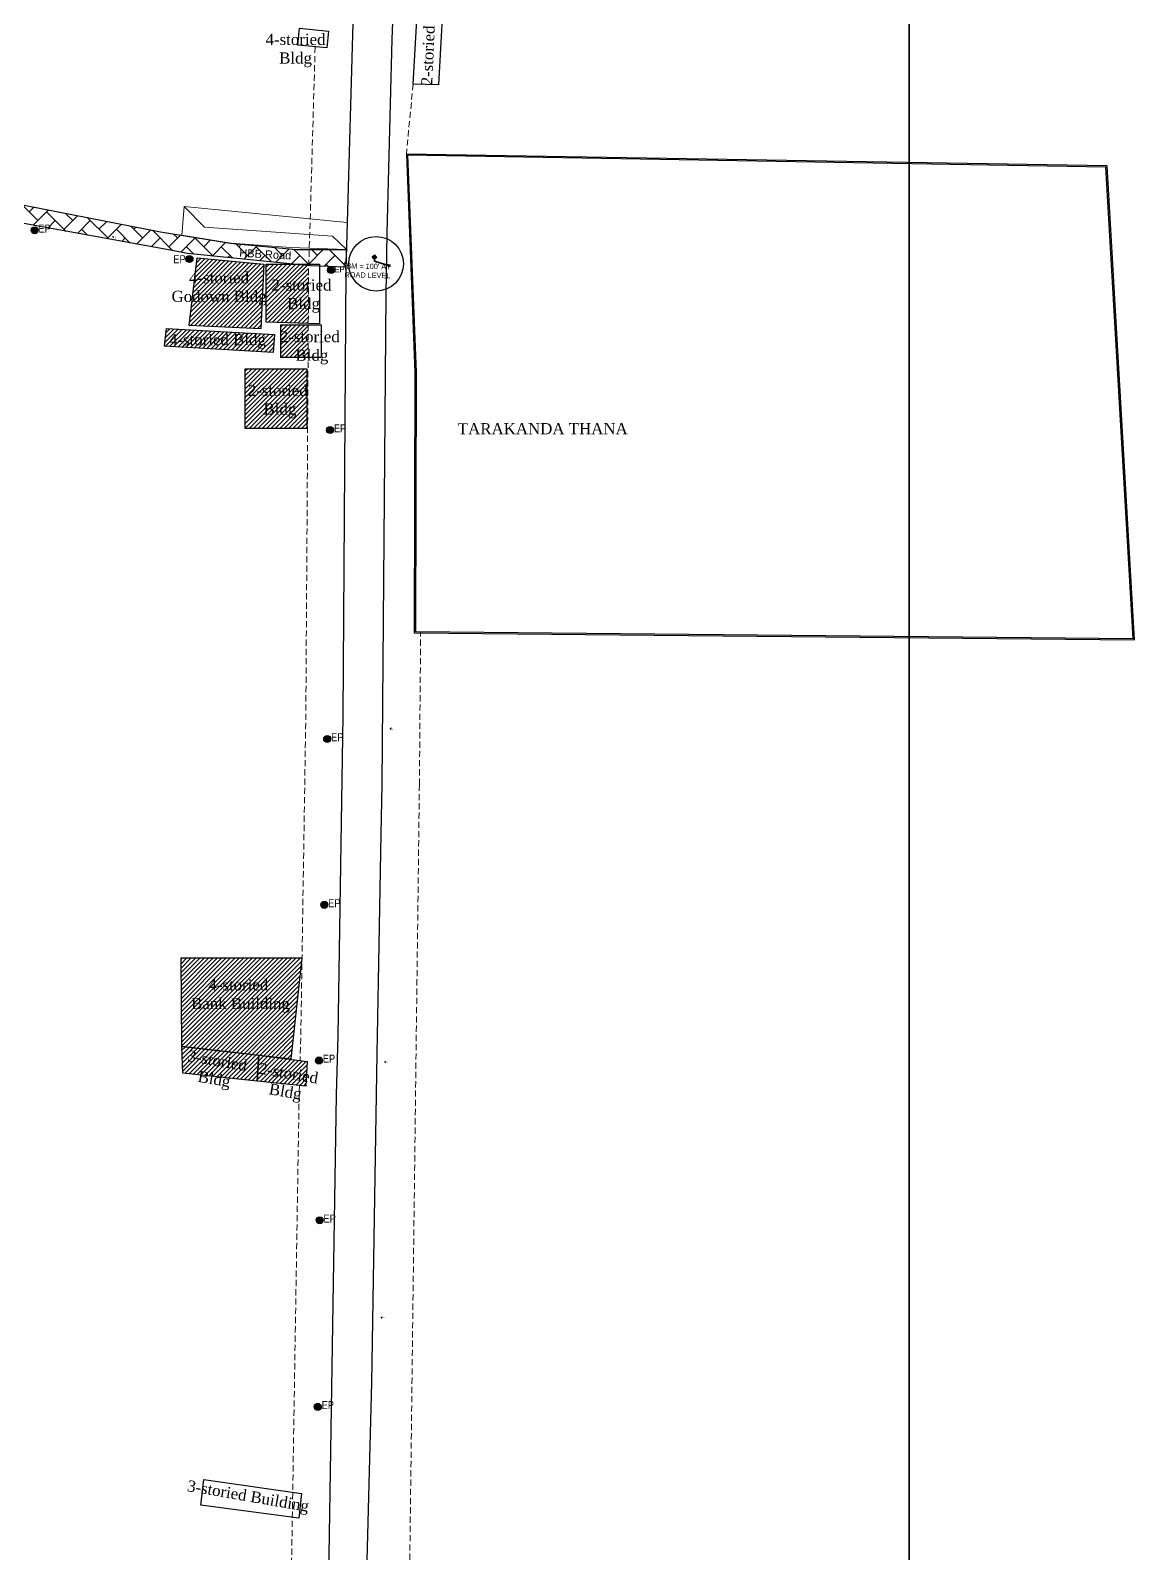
# Model space of a CAD drawing. Header units: inches. Extents: x -1373420 to 1275728, y -1279082 to 1370051.
# Drawn here: x -86107 to -77173, y 23240 to 35570 of the extents above; entities that cross this region are included whole.
import ezdxf
from ezdxf.enums import TextEntityAlignment as Align

# ---------------------------------------------------------------- set-up
doc = ezdxf.new("R2010")
doc.units = ezdxf.units.IN
doc.header["$LTSCALE"] = 100
doc.header["$MEASUREMENT"] = 0
for name, pattern in [('BORDERX2', [3.5, 1, -0.5, 1, -0.5, 0, -0.5]), ('DASHDOTX2', [2, 1, -0.5, 0, -0.5]), ('DASHED', [0.75, 0.5, -0.25])]:
    doc.linetypes.add(name, pattern=pattern)
for name, color, linetype, lineweight in [('Area', 250, 'Continuous', 30), ('Boundary', 1, 'Continuous', 35), ('boundary line', 15, 'BORDERX2', 30), ('Box', 22, 'Continuous', 5), ('Building', 250, 'Continuous', 60), ('Hatch', 213, 'Continuous', 13), ('HBB Road', 24, 'Continuous', 20), ('Katcha Road', 202, 'DASHED', 20), ('Power Pole', 216, 'DASHDOTX2', 30), ('pp', 5, 'DASHDOTX2', 30), ('Pucca Road', 202, 'Continuous', 40), ('TBM', 200, 'Continuous', 15), ('Tinshed', 92, 'Continuous', 20)]:
    doc.layers.add(name, color=color, linetype=linetype, lineweight=lineweight)
for name, color, linetype in [('Electric pole', 1, 'Continuous'), ('Layout_Text', 7, 'Continuous'), ('spot level', 7, 'Continuous'), ('text', 7, 'Continuous'), ('V-CTRL-HCPT', 150, 'Continuous'), ('V-NODE-TEXT', 11, 'Continuous')]:
    doc.layers.add(name, color=color, linetype=linetype)
doc.styles.add('bidcon', font='ARIALN.TTF')
doc.styles.get("Standard").update_dxf_attribs({"font": 'arial.ttf'})
doc.styles.add('TR', font='times.ttf')
doc.dimstyles.new('Survey', dxfattribs={"dimtxt": 30, "dimasz": 20, "dimexe": 5, "dimexo": 10, "dimgap": 0.09, "dimtad": 0, "dimdec": 0, "dimzin": 0, "dimdsep": 46, "dimlunit": 4, "dimtxsty": 'Standard', "dimcen": 0.09, "dimclrt": 5, "dimadec": 0, "dimazin": 0, "dimtfac": 0.75, "dimtdec": 0, "dimtofl": 0, "dimtmove": 0, "dimatfit": 3, "dimfxl": 1, "dimfrac": 1, "dimtolj": 1, "dimtzin": 0, "dimarcsym": 0})
pattern_1 = [(45, (-258369.361, 31980.834), (-17.6776695, 17.6776695), [])]

# ---------------------------------------------------------------- blocks, each defined once
blk = doc.blocks.new('STA')
blk.add_lwpolyline([(0, 1), (-0.9, -0.5), (0.9, -0.5)], close=True)
blk.add_circle((0, 0), 0.118)
blk = doc.blocks.new('*U40', base_point=(239844.698, 2752182.585, 96.5814))
at = {"layer": 'V-CTRL-HCPT', "xscale": 4, "yscale": 4, "zscale": 4}
blk.add_blockref('STA', (239844.698, 2752182.585, 96.5814), dxfattribs=at)
at = {"layer": 'V-NODE-TEXT', "linetype": 'ByBlock', "char_height": 6}
for s, insert, attachment_point in [('96.58', (239849.6621, 2752182.585), 4), ('2', (239849.6621, 2752188.585), 7), ('STA2', (239849.6621, 2752176.585), 1)]:
    blk.add_mtext(s, dxfattribs=dict(at, insert=insert, attachment_point=attachment_point))
blk = doc.blocks.new('*U41', base_point=(239901.733, 2752081.507, 99.6818))
at = {"layer": 'V-CTRL-HCPT', "xscale": 4, "yscale": 4, "zscale": 4}
blk.add_blockref('STA', (239901.733, 2752081.507, 99.6818), dxfattribs=at)
at = {"layer": 'V-NODE-TEXT', "linetype": 'ByBlock', "char_height": 6}
for s, insert, attachment_point in [('STA3', (239906.6971, 2752075.507), 1), ('99.68', (239906.6971, 2752081.507), 4), ('14', (239906.6971, 2752087.507), 7)]:
    blk.add_mtext(s, dxfattribs=dict(at, insert=insert, attachment_point=attachment_point))
blk = doc.blocks.new('*U42', base_point=(239900.628, 2752012.969, 100.2362))
at = {"layer": 'V-CTRL-HCPT', "xscale": 4, "yscale": 4, "zscale": 4}
blk.add_blockref('STA', (239900.628, 2752012.969, 100.2362), dxfattribs=at)
at = {"layer": 'V-NODE-TEXT', "linetype": 'ByBlock', "char_height": 6}
for s, insert, attachment_point in [('17', (239905.5921, 2752018.969), 7), ('STA4', (239905.5921, 2752006.969), 1), ('100.24', (239905.5921, 2752012.969), 4)]:
    blk.add_mtext(s, dxfattribs=dict(at, insert=insert, attachment_point=attachment_point))
blk = doc.blocks.new('*U67', base_point=(239899.856, 2751960.376, 100.2067))
at = {"layer": 'V-CTRL-HCPT', "xscale": 4, "yscale": 4, "zscale": 4}
blk.add_blockref('STA', (239899.856, 2751960.376, 100.2067), dxfattribs=at)
at = {"layer": 'V-NODE-TEXT', "linetype": 'ByBlock', "char_height": 6}
for s, insert, attachment_point in [('STA14', (239904.8201, 2751954.376), 1), ('274', (239904.8201, 2751966.376), 7), ('100.21', (239904.8201, 2751960.376), 4)]:
    blk.add_mtext(s, dxfattribs=dict(at, insert=insert, attachment_point=attachment_point))
blk = doc.blocks.new('PP')
at = {"layer": 'pp'}
h = blk.add_hatch(color=1, dxfattribs=at)
h.dxf.hatch_style = 1
h.set_gradient(color1=(255, 0, 0), tint=1, name='SPHERICAL')
edge = h.paths.add_edge_path()
edge.add_arc((0, 0), 1.06, 0, 360)
at = {"layer": 'Power Pole', "linetype": 'Continuous', "lineweight": 30}
blk.add_circle((0, 0), 1.06, dxfattribs=at)
blk = doc.blocks.new('A$C225d3f41')
at = {"layer": 'Hatch'}
h = blk.add_hatch(dxfattribs=at)
h.set_pattern_fill('ANSI31', color=256, scale=200, style=0)
h.set_pattern_definition(pattern_1)
h.paths.add_polyline_path([(30580.3, 25772.9), (30042.2, 25824.1), (29974.9, 25276.7), (30556.6, 25251.5)])
h.paths.add_polyline_path([(30942.9, 25735.1), (30943.7, 25761.3), (30827.8, 25772.9), (30599.9, 25772.9), (30599.2, 25305.3), (30940.1, 25294.6)])
h.paths.add_polyline_path([(30940, 25282.7), (30717.1, 25282.7), (30717.1, 25016.9), (30938.4, 25016.9)], flags=16)
h.paths.add_polyline_path([(30666, 25204.6), (29792.9, 25252), (29776.7, 25108.5), (30655.1, 25057.5)])
h.paths.add_polyline_path([(30929, 24923.2), (30925.1, 24927), (30430.3, 24927), (30430.3, 24442.6), (30929, 24442.6)])
h.paths.add_polyline_path([(29818.8, 25414.7), (30615.5, 25415.4), (30615.2, 25760.8), (29818.5, 25760.1)], flags=9)
h.paths.add_polyline_path([(30624.1, 25356.2), (31143.3, 25356.7), (31143, 25702.2), (30623.7, 25701.7)], flags=9)
h.paths.add_polyline_path([(30691.1, 24938.2), (31210.3, 24938.7), (31210, 25284.1), (30690.8, 25283.7)], flags=9)
h.paths.add_polyline_path([(29799, 25065.5), (30610.4, 25066.3), (30610.2, 25259), (29798.8, 25258.3)], flags=9)
h.paths.add_polyline_path([(30432.1, 24502.5), (30951.4, 24503), (30951, 24848.4), (30431.8, 24847.9)], flags=9)
h = blk.add_hatch(dxfattribs=at)
h.set_pattern_fill('ANSI31', color=256, scale=200, style=0)
h.set_pattern_definition(pattern_1)
h.paths.add_polyline_path([(30889.2, 20154.1), (29909.9, 20154.1), (29913.2, 19442.1), (30793.6, 19341.2), (30803, 19350.6)])
h.paths.add_polyline_path([(30540.6, 19370.2), (29916.6, 19438.8), (29925.8, 19225.4), (30525.9, 19160.1)])
h.paths.add_polyline_path([(30930.8, 19318.3), (30540.6, 19370.2), (30539.4, 19353.4), (30539.8, 19353), (30539.3, 19352.6), (30525.9, 19160.1), (30920.2, 19119.8)])
h.paths.add_polyline_path([(30800, 19346.7), (30816.4, 19346.7), (30816.4, 19357.7), (30800, 19357.7)], flags=25)
h.paths.add_polyline_path([(29914.5, 19436.7), (29942.7, 19436.7), (29942.7, 19447.7), (29914.5, 19447.7)], flags=25)
h.paths.add_polyline_path([(29915.9, 19444), (29932.3, 19444), (29932.3, 19455), (29915.9, 19455)], flags=24)
h.paths.add_polyline_path([(29945.9, 19690.1), (30805.6, 19690.9), (30805.3, 20036.3), (29945.6, 20035.5)], flags=24)
h.paths.add_polyline_path([(29916.2, 19429.5), (29927.8, 19429.5), (29927.8, 19440.5), (29916.2, 19440.5)], flags=25)
h.paths.add_polyline_path([(29927.1, 19220.1), (29955.3, 19220.1), (29955.3, 19231), (29927.1, 19231)], flags=24)
h.paths.add_polyline_path([(29928.5, 19227.2), (29944.9, 19227.2), (29944.9, 19238.2), (29928.5, 19238.2)], flags=24)
h.paths.add_polyline_path([(29903.9, 19125.4), (30415.6, 19037.3), (30474.2, 19377.8), (29962.5, 19465.8)], flags=9)
h.paths.add_polyline_path([(30541.1, 19347.7), (30569.2, 19347.7), (30569.2, 19358.6), (30541.1, 19358.6)], flags=24)
h.paths.add_polyline_path([(30542.5, 19355), (30558.9, 19355), (30558.9, 19365.9), (30542.5, 19365.9)], flags=24)
h.paths.add_polyline_path([(30542.7, 19340.5), (30554.4, 19340.5), (30554.4, 19351.4), (30542.7, 19351.4)], flags=24)
h.paths.add_polyline_path([(30527.2, 19154.7), (30555.4, 19154.7), (30555.4, 19165.7), (30527.2, 19165.7)], flags=24)
h.paths.add_polyline_path([(30528.6, 19162), (30545, 19162), (30545, 19173), (30528.6, 19173)], flags=24)
h.paths.add_polyline_path([(30480.8, 19023.7), (30992.5, 18935.7), (31051.1, 19276.1), (30539.4, 19364.2)], flags=9)
at = {"layer": 'HBB Road', "lineweight": 9, "ltscale": 180}
h = blk.add_hatch(dxfattribs=at)
h.set_pattern_fill('AR-HBONE', color=233, scale=25, style=0)
h.set_pattern_definition([(45, (-258369.36, 31980.83), (1e-14, 141.421356), [300, -100]), (135, (-258298.65, 32051.54), (1e-14, 141.421356), [300, -100])])
h.paths.add_polyline_path([(27961.9, 26383.5), (27906.6, 26401.1), (27850.5, 26245.4), (29838.2, 25883.1), (29962, 25859.5), (30953, 25760.3), (31242.7, 25749.8), (31247.9, 25891.6), (30842.3, 25891.8), (30310.9, 25943.4), (29744, 26035)])
h.paths.add_polyline_path([(29357.4, 25992), (29360.1, 25996.7), (29362.9, 25992)], flags=16)
h.paths.add_polyline_path([(28019.9, 26216.9), (28689.9, 26100.2), (28714.9, 26243.9), (28044.9, 26360.6)], flags=24)
h.paths.add_polyline_path([(30363.2, 25817.8), (30815.9, 25792.7), (30821.3, 25889.8), (30368.6, 25914.9)], flags=25)
at = {"layer": 'Area'}
blk.add_circle((31488.6, 25777.2), 220.9, dxfattribs=at)
at = {"layer": 'boundary line', "linetype": 'ByBlock', "lineweight": 25, "ltscale": 0.5, "flags": 128}
blk.add_lwpolyline([(31733.6, 26665), (31802.1, 24898.1), (31796.8, 22790.2), (37625.8, 22732.5), (37404.2, 26569.1), (31733.6, 26665)], dxfattribs=at)
blk.add_lwpolyline([(31744, 26654.8), (31812.1, 24898.3), (31806.8, 22800.1), (37615.2, 22742.6), (37394.8, 26559.2)], close=True, dxfattribs=at)
at = {"layer": 'Box', "color": 0, "linetype": 'ByBlock', "lineweight": 35, "elevation": 160}
blk.add_lwpolyline([(0, 367.9), (35803.2, 367.9), (35803.2, 50047.2), (0, 50047.2)], close=True, dxfattribs=at)
at = {"layer": 'Building', "lineweight": 30}
for points in [[(31842.7, 28178.9), (32046.3, 28161.7), (31994.5, 27226.7), (31788.4, 27230.9)], [(30869.5, 27684.5), (31103.3, 27660.6), (31089.6, 27524.1), (30855.8, 27547.4)], [(30042.2, 25824.1), (30580.3, 25772.9), (30556.6, 25251.5), (29974.9, 25276.7)], [(30599.9, 25772.9), (31031.6, 25772.9), (31031.6, 25291.7), (30599.2, 25305.3)], [(30717.1, 25282.7), (31044.9, 25282.7), (31044.9, 25016.9), (30717.1, 25016.9)], [(29792.9, 25252), (30666, 25204.6), (30655.1, 25057.5), (29776.7, 25108.5)], [(30430.3, 24927), (30929, 24927), (30929, 24442.6), (30430.3, 24442.6)], [(29913.2, 19442.1), (30801.9, 19340.2), (30889.2, 20154.1), (29909.9, 20154.1)], [(29916.6, 19438.8), (30540.6, 19370.2), (30525.9, 19160.1), (29925.8, 19225.4)], [(30540.6, 19370.2), (30930.8, 19318.3), (30920.2, 19119.8), (30525.9, 19160.1)], [(30095.2, 15935.4), (30884.5, 15822), (30862.6, 15622.8), (30069.8, 15726.8)]]:
    blk.add_lwpolyline(points, close=True, dxfattribs=at)
at = {"layer": 'HBB Road', "lineweight": 25, "ltscale": 180, "flags": 128}
blk.add_lwpolyline([(31242.9, 25729.5), (31243.5, 25749.7), (30953, 25760.3), (29962, 25859.5), (29838.2, 25883.1), (27850.5, 26245.4), (27906.6, 26401.1), (27961.9, 26383.5), (29744, 26035), (30310.9, 25943.4), (30842.3, 25891.8), (31247.9, 25891.6), (31242.7, 25749.8)], dxfattribs=at)
at = {"layer": 'Katcha Road', "color": 190}
blk.add_line((31788.4, 27230.9), (31733.6, 26665), dxfattribs=at)
at = {"layer": 'Katcha Road', "color": 190, "flags": 128}
for points in [[(30995.8, 27533.4), (30954.9, 26118.9), (30942.9, 25735.1), (30920.1, 22119.5), (30879.6, 19536.5), (30873.6, 19325.9)], [(31839.1, 21559.2), (31849.1, 22799.7)], [(31839.1, 21559.2), (31839.1, 21559.2), (31705, 10741)], [(30867.9, 19125.2), (30866, 19056.7), (30794.8, 14637.6), (30837.1, 13904.3), (30794.1, 11520.2), (30795.9, 11257)]]:
    blk.add_lwpolyline(points, dxfattribs=at)
at = {"layer": 'Pucca Road', "color": 202, "lineweight": 25, "flags": 128}
for points in [[(31301.5, 27725.3), (31254.7, 26109.9), (31242.9, 25729.5), (31220.1, 22116.2), (31179.5, 19529.9), (31165.9, 19050), (31094.9, 14643.9), (31137.3, 13910.2), (31094.1, 11518.6), (31098, 10961.1), (31098.5, 10564.9), (31101.4, 10531), (31140, 9614.9), (31180.3, 8986.6), (31249.3, 8309.4), (31477.5, 6559.2), (31798.1, 4147.9), (31812.6, 4044.8)], [(31539.1, 21561.6), (31549.7, 22882.7), (31569.2, 25531.4), (31577.1, 26023.6), (31618.8, 27594.4), (31660.2, 28637.8)], [(32054.6, 4077.1), (31888.4, 5293), (31602.8, 7339.7), (31480.1, 8326.9), (31415.4, 8992.5), (31370.3, 9623.5), (31327, 10419.5), (31318.5, 10563.1), (31317, 11019.8), (31341.9, 12403.2), (31455, 16721.2), (31497, 19384.5), (31507.6, 19966.4), (31531, 21162.8), (31539.1, 21561.6)]]:
    blk.add_lwpolyline(points, dxfattribs=at)
at = {"layer": 'TBM', "linetype": 'Continuous'}
for p, q in [((31456, 25832.2), (31494.5, 25827.5)), ((31473.2, 25810.6), (31477.3, 25849.1))]:
    blk.add_line(p, q, dxfattribs=at)
for points in [[(31477.2, 25849.2), (31494.5, 25827.4), (31473.3, 25810.5), (31456, 25832.3)], [(31474.8, 25835.1), (31479.8, 25828.7), (31473.7, 25823.9), (31468.7, 25830.3)], [(31474.3, 25831), (31475.7, 25829.2), (31474.2, 25828), (31472.8, 25829.8)]]:
    blk.add_lwpolyline(points, close=True, dxfattribs=at)
at = {"layer": 'Tinshed', "lineweight": 20}
blk.add_lwpolyline([(29936.1, 26240.9), (29916.2, 26009.6), (30315.4, 25943.4), (30796.7, 25907.6), (31248, 25893.5), (31254.7, 26109.9), (29936.1, 26240.9), (30100, 26073.9), (31135.1, 25999.8), (31248, 25893.5)], dxfattribs=at)
at = {"layer": 'pp', "color": 2, "lineweight": 30, "xscale": 13.66875000015716, "yscale": 13.66875000015716, "zscale": 13.66875000015716}
blk.add_blockref('PP', (31474.3, 25829.5), dxfattribs=at)
at = {"layer": 'spot level', "linetype": 'ByBlock', "xscale": 27, "yscale": 27, "zscale": 27}
for p in [(28725.9, 26048, -81.8), (29978.3, 25815.6), (31124.2, 25726.3), (31116.3, 24430.9), (31093.4, 21930.1), (31069.7, 20586.5), (31026.4, 19327.5), (31032.1, 18033.2), (31016.9, 16522.8)]:
    blk.add_blockref('PP', p, dxfattribs=at)
at = {"layer": 'V-CTRL-HCPT', "lineweight": 5, "xscale": 0.7874015748031497, "yscale": 0.7874015748031497, "zscale": 0.7874015748031497}
for name, p in [('*U40', (29360.1, 25993.6)), ('*U41', (31605.6, 22014.1)), ('*U42', (31562.1, 19315.8)), ('*U67', (31531.7, 17245.2))]:
    blk.add_blockref(name, p, dxfattribs=at)
at = {"layer": 'Electric pole', "style": 'bidcon'}
for height, p in [(64.78, (28757.4, 26029.6, -1540.5)), (64.78, (29848.6, 25781.6, -1458.7)), (48.58, (31152.3, 25706.9, -1094)), (64.78, (31147.7, 24412.5, -1458.7)), (64.78, (31124.9, 21911.7, -1458.7)), (64.78, (31101.1, 20568.1, -1458.7)), (64.78, (31057.9, 19309.1, -1458.7)), (64.78, (31063.6, 18014.8, -1458.7)), (64.78, (31048.4, 16504.4, -1458.7))]:
    blk.add_text('EP', height=height, dxfattribs=at).set_placement(p)
at = {"layer": 'Electric pole', "insert": (31606.9, 25774.4), "char_height": 43.186, "width": 724.737, "attachment_point": 3, "rotation": 358.8284, "style": 'bidcon'}
blk.add_mtext("TBM = 100' AT \\PROAD LEVEL", dxfattribs=at)
at = {"layer": 'Layout_Text', "color": 6, "char_height": 90.263, "attachment_point": 5, "style": 'TR'}
for s, insert, rotation in [('\\A1;2-storied Building', (31934.4, 27718.6), 87.48484), ('\\A1;4-storied\\PBldg', (30836.9, 27503.2), 0.05349), ('\\A1;4-storied\\PGodown Bldg', (30218.1, 25573.5), 0.05349), ('\\A1;2-storied\\P Bldg', (30885, 25515), 0.05349), ('\\A1;4-storied Bldg', (30204.5, 25148), 0.05349), ('\\A1;2-storied\\P Bldg', (30952, 25097), 0.05349), ('\\A1;2-storied\\P Bldg', (30693, 24661.2), 0.05349), ('\\A1;TARAKANDA THANA', (32837.3, 24441.7), 0.05349), ('\\A1;4-storied\\P Bank Building', (30374.4, 19849), 0.05349), ('\\A1;3-storied\\PBldg', (30189.3, 19237.1), 350.23809), ('\\A1;2-storied\\PBldg', (30765, 19135.7), 350.23809), ('\\A1;3-storied Building', (30451.4, 15787.2), 350.23809)]:
    blk.add_mtext(s, dxfattribs=dict(at, insert=insert, rotation=rotation))
at = {"layer": 'text'}
blk.add_text('HBB Road', height=63.78, rotation=356.83292, dxfattribs=at).set_placement((30382.1, 25866), align=Align.MIDDLE_LEFT)
at = {"layer": 'Electric pole', "annotation_type": 0, "has_hookline": 1, "hookline_direction": 1, "text_width": 327.7, "horizontal_direction": (0.999791, -0.020447, 0)}
blk.add_leader([(31475.3, 25829.9), (31476.7, 25797.1), (31605, 25756.6), (31585, 25757)], dimstyle='Survey', override={"dimgap": 0.09, "dimtad": 0}, dxfattribs=at)

msp = doc.modelspace()

# ---------------------------------------------------------------- block references
at = {"layer": 'Boundary'}
msp.add_blockref('A$C225d3f41', (-114798.62, 7904.56), dxfattribs=at)

doc.saveas('drawing.dxf')
